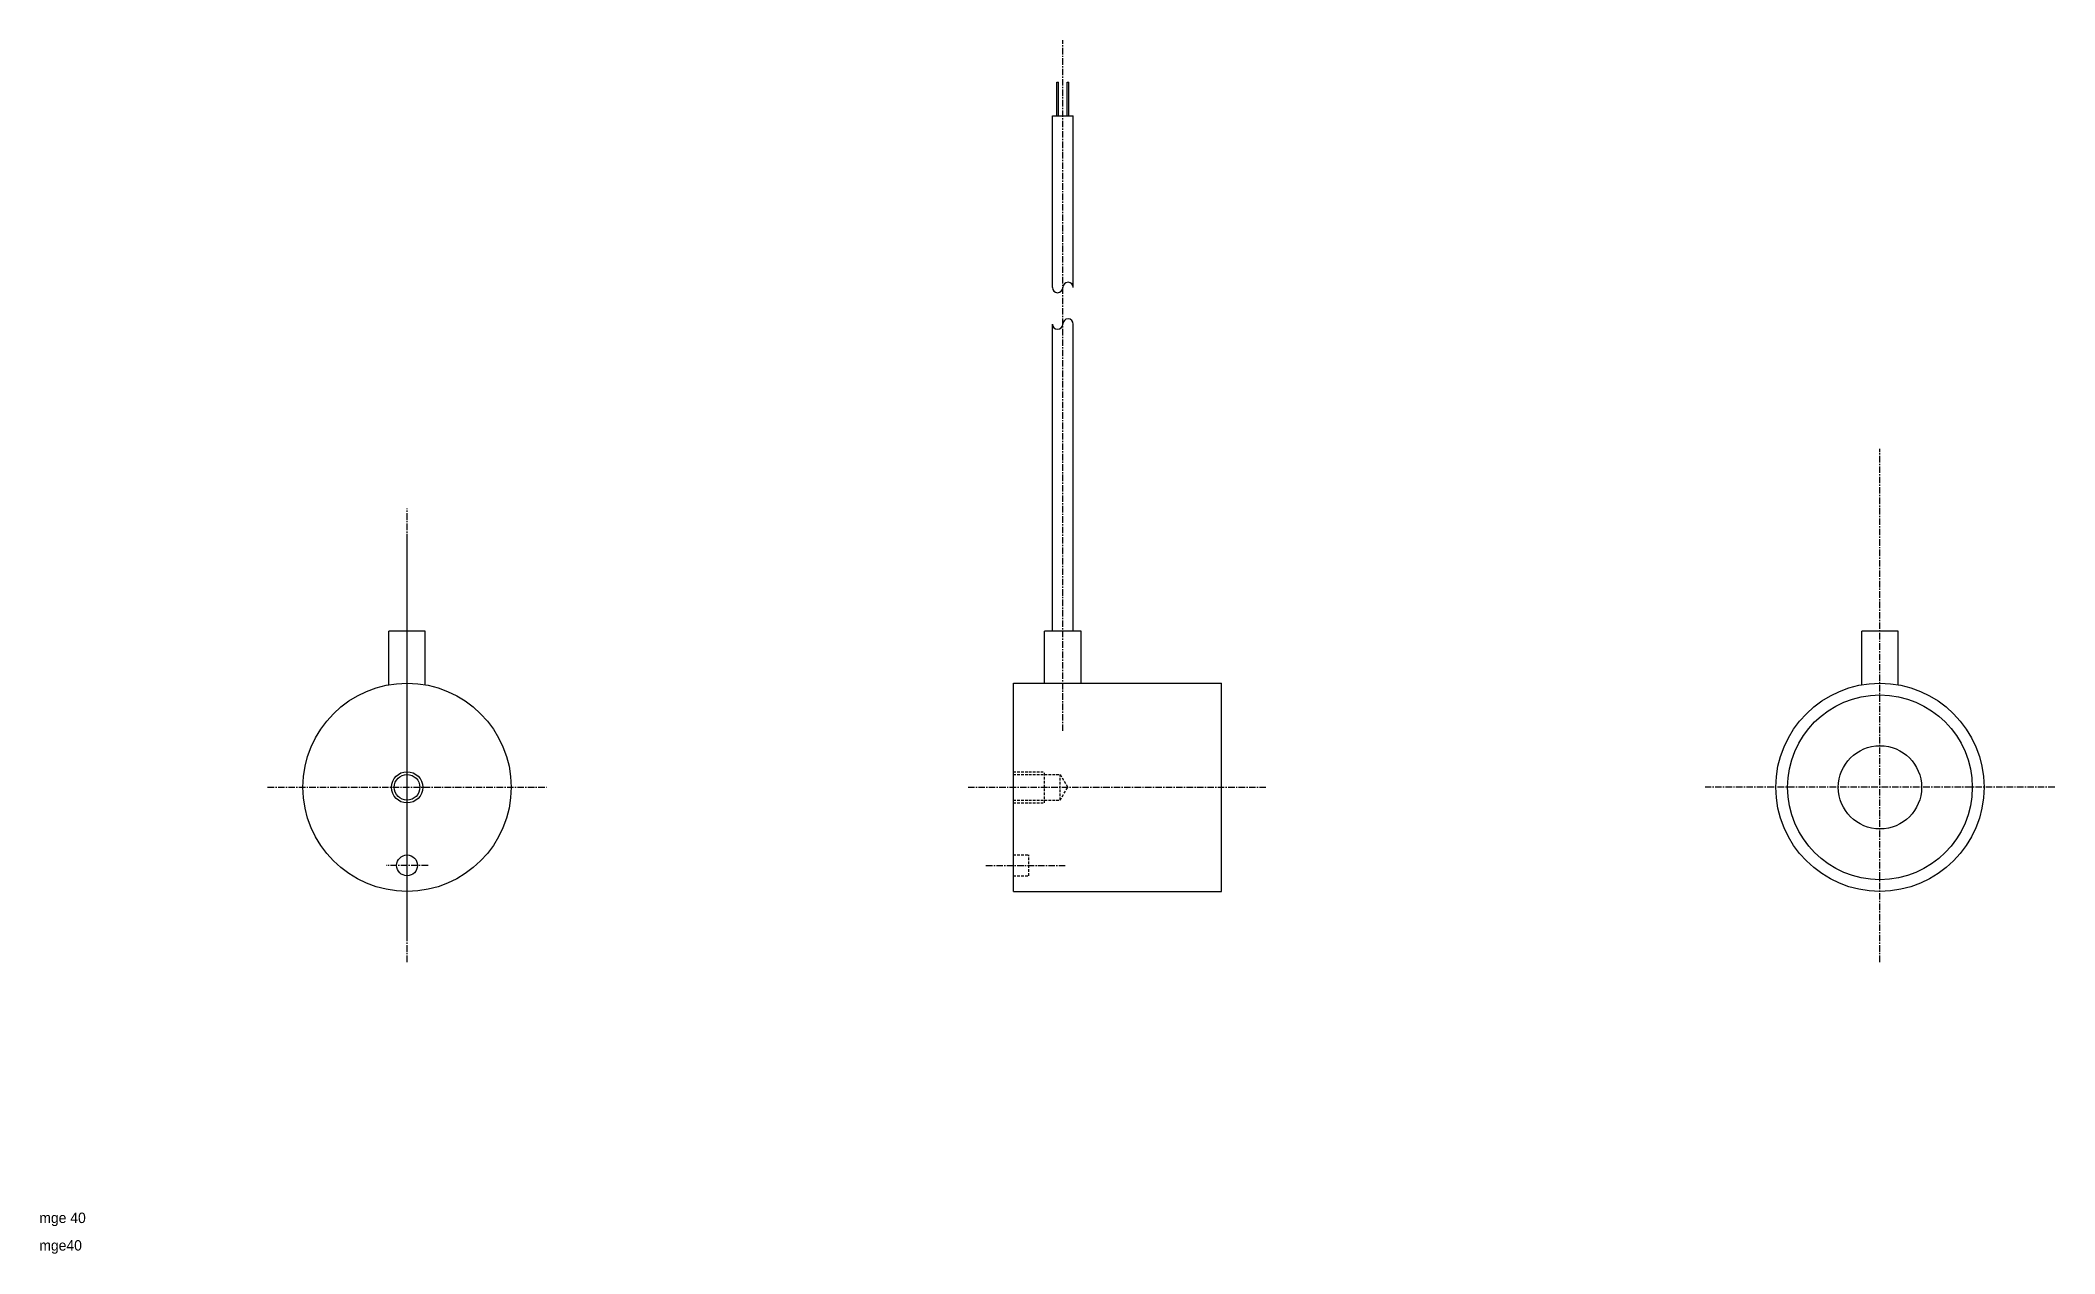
# Model space of a CAD drawing. Extents: x -54 to 333, y 30 to 263.
import ezdxf

# ---------------------------------------------------------------- set-up
doc = ezdxf.new("R2010")
doc.units = 0
doc.linetypes.add('CENTER', pattern=[2, 1.25, -0.25, 0.25, -0.25])
doc.linetypes.add('DASHED', pattern=[0.75, 0.5, -0.25])
doc.layers.get('0').update_dxf_attribs({"linetype": 'CONTINUOUS'})
doc.layers.add('CENTER', color=1, linetype='CENTER')

msp = doc.modelspace()

# ---------------------------------------------------------------- linework, layer by layer
at = {"color": 7, "linetype": 'CONTINUOUS'}
for p, q in [((141.44, 248.37), (141.44, 254.87)), ((141.44, 254.87), (141.74, 254.87)), ((141.74, 248.37), (141.74, 254.87)), ((143.44, 248.37), (143.44, 254.87)), ((143.44, 254.87), (143.74, 254.87)), ((143.74, 248.37), (143.74, 254.87)), ((140.59, 215.4), (140.59, 248.37)), ((140.59, 248.37), (144.59, 248.37)), ((144.59, 215.4), (144.59, 248.37)), ((140.59, 149.37), (140.59, 208.37)), ((144.59, 149.37), (144.59, 208.37)), ((13.08, 139.07), (13.08, 149.37)), ((20.08, 149.37), (13.08, 149.37)), ((20.08, 139.07), (20.08, 149.37)), ((139.09, 139.37), (139.09, 149.37)), ((146.09, 149.37), (139.09, 149.37)), ((146.09, 139.37), (146.09, 149.37)), ((303.11, 149.37), (296.11, 149.37)), ((296.11, 139.07), (296.11, 149.37)), ((303.11, 139.07), (303.11, 149.37)), ((133.09, 99.37), (133.09, 139.37)), ((133.09, 139.37), (173.09, 139.37)), ((173.09, 99.37), (173.09, 139.37)), ((133.09, 99.37), (173.09, 99.37))]:
    msp.add_line(p, q, dxfattribs=at)
at = {"color": 3, "linetype": 'DASHED'}
for p, q in [((133.09, 122.37), (139.09, 122.37)), ((133.09, 121.83), (142.09, 121.83)), ((139.09, 116.37), (139.09, 122.37)), ((142.09, 121.83), (143.51, 119.37)), ((142.09, 116.92), (142.09, 121.83)), ((133.09, 116.92), (142.09, 116.92)), ((133.09, 116.37), (139.09, 116.37)), ((142.09, 116.92), (143.51, 119.37)), ((133.09, 106.37), (136.09, 106.37)), ((136.09, 102.37), (136.09, 106.37)), ((133.09, 102.37), (136.09, 102.37))]:
    msp.add_line(p, q, dxfattribs=at)
at = {"color": 7, "linetype": 'CONTINUOUS'}
for centre, radius in [((16.58, 119.37), 20), ((299.61, 119.37), 20), ((299.61, 119.37), 17.75), ((299.61, 119.37), 8), ((16.58, 119.37), 2.46), ((16.58, 104.37), 2)]:
    msp.add_circle(centre, radius, dxfattribs=at)
at = {"color": 3, "linetype": 'CONTINUOUS'}
msp.add_circle((16.58, 119.37), 3, dxfattribs=at)
for centre, start, end in [((141.59, 215.4), 180, 360), ((143.59, 215.4), 360, 180), ((143.59, 208.37), 360, 180), ((141.59, 208.37), 180, 360)]:
    msp.add_arc(centre, 1, start, end)
at = {"layer": 'CENTER'}
for p, q in [((142.59, 130.19), (142.59, 262.9)), ((299.61, 85.79), (299.61, 184.38)), ((16.58, 90.79), (16.58, 172.96)), ((16.58, 85.79), (16.58, 167.96)), ((-10.21, 119.37), (43.37, 119.37)), ((124.37, 119.37), (181.82, 119.37)), ((333.19, 119.37), (266.02, 119.37)), ((20.62, 104.37), (12.54, 104.37)), ((127.82, 104.37), (143.19, 104.37))]:
    msp.add_line(p, q, dxfattribs=at)

# ---------------------------------------------------------------- texts
at = {"color": 7, "linetype": 'CONTINUOUS'}
for s, p in [('mge 40', (-54.08, 35.65)), ('mge40', (-54.08, 30.36))]:
    msp.add_text(s, height=2, dxfattribs=at).set_placement(p)

doc.saveas('drawing.dxf')
